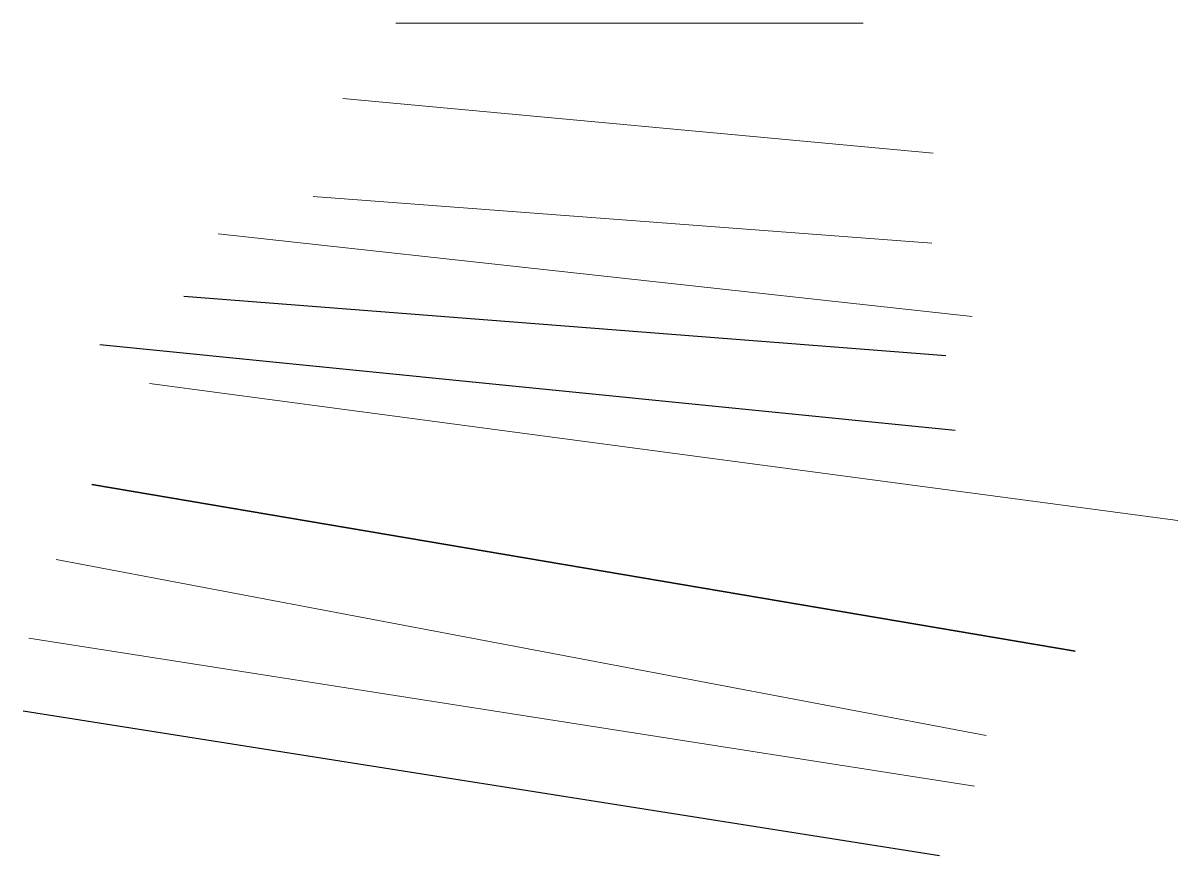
# Model space of a CAD drawing. Header units: metres. Extents: x -438 to -108, y 54494 to 54569.
# Drawn here: x -432.95 to -405.04, y 54509.97 to 54530.09 of the extents above; entities that cross this region are included whole.
import ezdxf

# ---------------------------------------------------------------- set-up
doc = ezdxf.new("R2010")
doc.units = ezdxf.units.M
doc.header["$MEASUREMENT"] = 0
doc.layers.add('layout', color=7, linetype='Continuous', lineweight=9, plot=False)
for name, color, linetype, lineweight in [('text', 30, 'Continuous', 13), ('text2', 240, 'Continuous', 9), ('text3', 140, 'Continuous', 13), ('text4', 1, 'Continuous', 13), ('tzamaries', 140, 'Continuous', 20), ('Walls', 6, 'Continuous', 35), ('YDRAVLIKO', 14, 'Continuous', 13)]:
    doc.layers.add(name, color=color, linetype=linetype, lineweight=lineweight)
for name, color, linetype in [('THOLOS', 7, 'Continuous'), ('TOMLINE', 7, 'Continuous'), ('wood', 26, 'Continuous')]:
    doc.layers.add(name, color=color, linetype=linetype)

msp = doc.modelspace()

# ---------------------------------------------------------------- linework, layer by layer
at = {"layer": 'layout'}
msp.add_line((-409.96127, 54511.65501), (-432.80684, 54515.22782), dxfattribs=at)
at = {"layer": 'text'}
msp.add_line((-423.94206, 54530.09009), (-412.64851, 54530.09009), dxfattribs=at)
at = {"layer": 'text2'}
msp.add_line((-425.22142, 54528.26824), (-410.95391, 54526.95158), dxfattribs=at)
at = {"layer": 'text3'}
msp.add_line((-425.93668, 54525.89825), (-410.99156, 54524.76968), dxfattribs=at)
at = {"layer": 'text4'}
msp.add_line((-428.23303, 54524.99539), (-410.01278, 54523.00159), dxfattribs=at)
at = {"layer": 'THOLOS'}
msp.add_line((-429.06123, 54523.49064), (-410.65275, 54522.06112), dxfattribs=at)
at = {"layer": 'TOMLINE'}
msp.add_line((-431.09406, 54522.32445), (-410.42688, 54520.25541), dxfattribs=at)
at = {"layer": 'tzamaries'}
msp.add_line((-429.88942, 54521.38398), (-405.04362, 54518.07352), dxfattribs=at)
at = {"layer": 'Walls'}
msp.add_line((-431.28229, 54518.93875), (-407.5282, 54514.91353), dxfattribs=at)
at = {"layer": 'wood'}
msp.add_line((-410.80286, 54509.96933), (-432.9462, 54513.46466), dxfattribs=at)
at = {"layer": 'YDRAVLIKO'}
msp.add_line((-432.14813, 54517.13305), (-409.67398, 54512.88211), dxfattribs=at)

doc.saveas('drawing.dxf')
